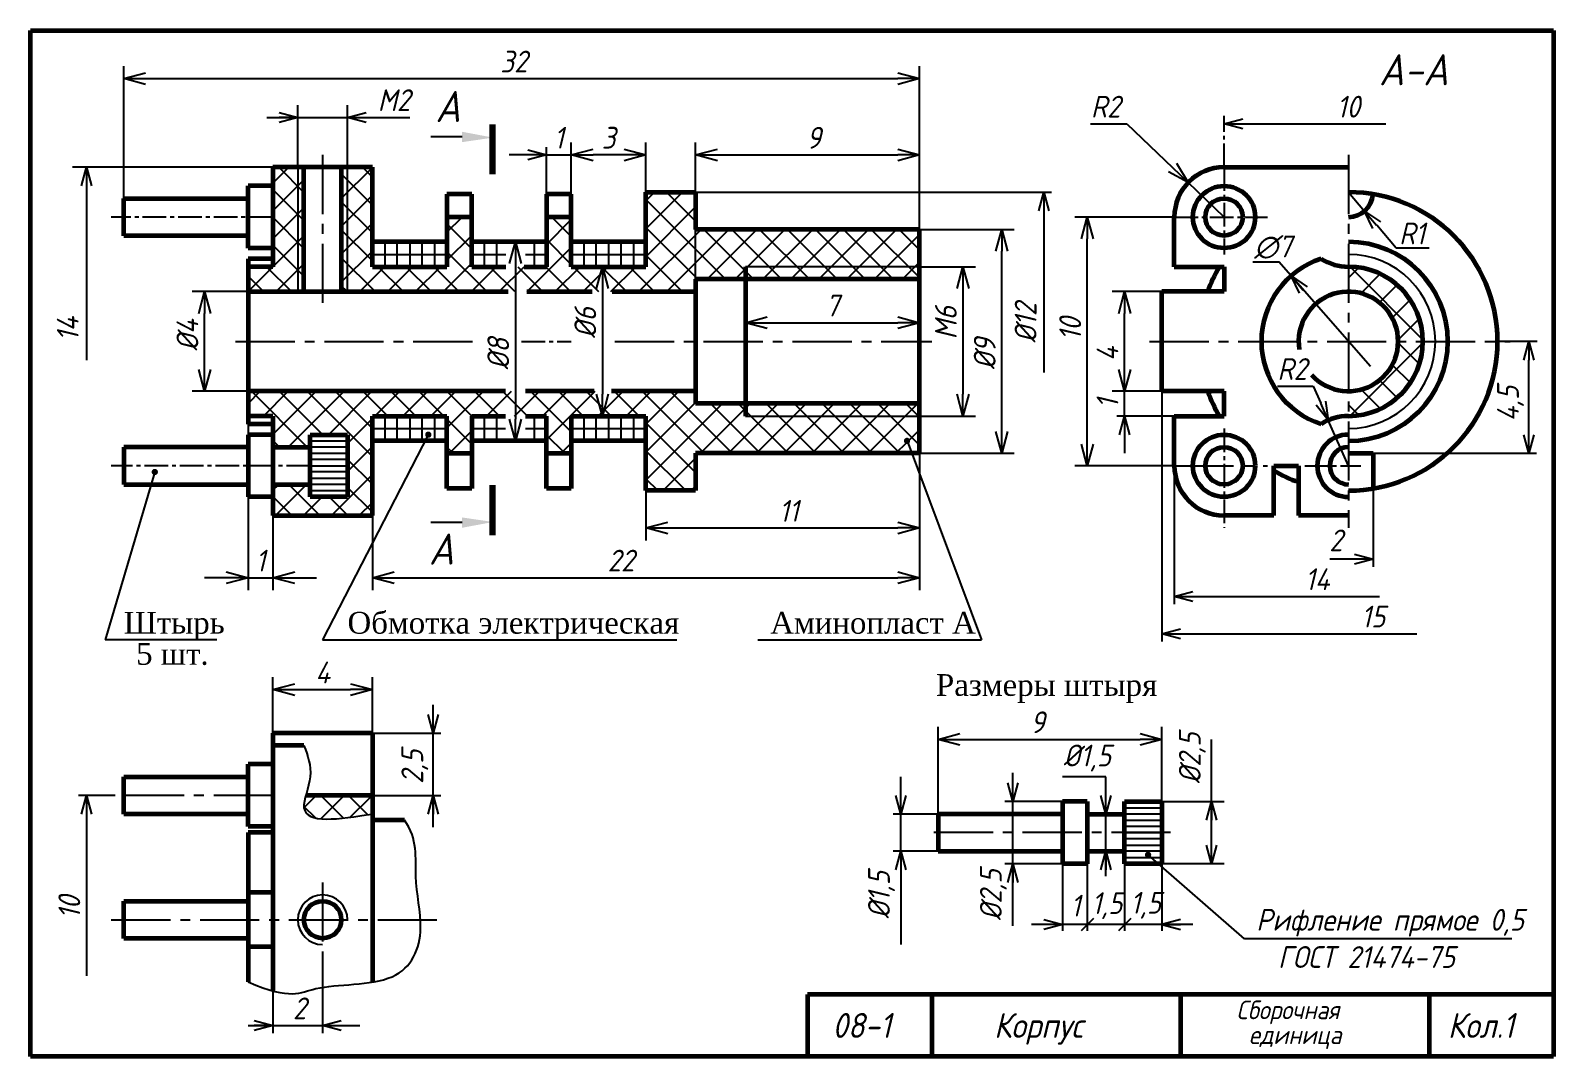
# Model space of a CAD drawing. Header units: millimetres. Extents: x -255 to 513, y 132 to 472.
# Drawn here: x -255 to -10, y 307 to 472 of the extents above; entities that cross this region are included whole.
import ezdxf

# ---------------------------------------------------------------- set-up
doc = ezdxf.new("R2010")
doc.units = ezdxf.units.MM
doc.header["$LTSCALE"] = 0.5
doc.linetypes.add('CENTER2', pattern=[28.575, 19.05, -3.175, 3.175, -3.175])
doc.linetypes.add('осевая2', pattern=[28.575, 19.05, -3.175, 3.175, -3.175])
doc.layers.get('Defpoints').update_dxf_attribs({"color": 5})
doc.styles.get("Standard").update_dxf_attribs({"font": 'isocpeui.ttf', "width": 0.9})
doc.styles.add('стиль1', font='TIMES.TTF')
doc.dimstyles.new('Standart 1', dxfattribs={"dimtxt": 3.5, "dimasz": 3.5, "dimexe": 2, "dimexo": 0, "dimgap": 1, "dimtad": 1, "dimtoh": 1, "dimdec": 0, "dimtxsty": 'Standard', "dimblk": 'OPEN30', "dimcen": 2.5, "dimadec": 0, "dimazin": 0, "dimtfac": 1, "dimtdec": 0, "dimtmove": 0, "dimatfit": 3, "dimldrblk": 'DOTSMALL', "dimfxl": 0, "dimarcsym": 0})
pattern_1 = [(45, (8, -29), (-2.245064, 2.245064), []), (135, (8, -29), (-2.245064, -2.245064), [])]

# ---------------------------------------------------------------- blocks, each defined once
blk = doc.blocks.new('_Open30')
at = {"color": 0, "linetype": 'ByBlock', "lineweight": -2}
for p, q in [((-1, 0.268), (0, 0)), ((0, 0), (-1, -0.268)), ((0, 0), (-1, 0))]:
    blk.add_line(p, q, dxfattribs=at)
blk = doc.blocks.new('*D35')
at = {"color": 0, "lineweight": -2}
for p, q in [((-112, 434), (-103, 434)), ((-105, 430.5), (-105, 413.5)), ((-112, 410), (-103, 410))]:
    blk.add_line(p, q, dxfattribs=at)
at = {"layer": 'Defpoints', "color": 0}
for p in [(-112, 434), (-112, 410), (-105, 410)]:
    blk.add_point(p, dxfattribs=at)
at = {"color": 0, "lineweight": -2, "xscale": 3.5, "yscale": 3.5, "zscale": 3.5}
for p, rotation in [((-105, 434), 90), ((-105, 410), 270)]:
    blk.add_blockref('_Open30', p, dxfattribs=dict(at, rotation=rotation))
at = {"color": 0, "lineweight": -3, "insert": (-107.75, 425), "char_height": 3.5, "attachment_point": 5, "rotation": 90}
blk.add_mtext('M6', dxfattribs=at)
blk = doc.blocks.new('_DotSmall')
at = {"color": 0, "linetype": 'ByBlock', "const_width": 0.5}
blk.add_lwpolyline([(-0.0625, 0, 1), (0.0625, 0, 1)], format="xyb", close=True, dxfattribs=at)
blk = doc.blocks.new('*D36')
at = {"color": 0, "lineweight": -2}
for p, q in [((-112, 440), (-96.75, 440)), ((-98.75, 407.5), (-98.75, 436.5)), ((-112, 404), (-96.75, 404))]:
    blk.add_line(p, q, dxfattribs=at)
at = {"layer": 'Defpoints', "color": 0}
for p in [(-112, 440), (-98.75, 440), (-112, 404)]:
    blk.add_point(p, dxfattribs=at)
at = {"color": 0, "lineweight": -2, "xscale": 3.5, "yscale": 3.5, "zscale": 3.5}
for p, rotation in [((-98.75, 440), 90), ((-98.75, 404), 270)]:
    blk.add_blockref('_Open30', p, dxfattribs=dict(at, rotation=rotation))
at = {"color": 0, "lineweight": -3, "insert": (-101.5, 420), "char_height": 3.5, "attachment_point": 5, "rotation": 90}
blk.add_mtext('%%c9', dxfattribs=at)
blk = doc.blocks.new('*D37')
at = {"color": 0, "lineweight": -2}
for p, q in [((-140, 412), (-140, 427)), ((-112, 412), (-112, 427)), ((-136.5, 425), (-115.5, 425))]:
    blk.add_line(p, q, dxfattribs=at)
at = {"layer": 'Defpoints', "color": 0}
for p in [(-112, 425), (-140, 412), (-112, 412)]:
    blk.add_point(p, dxfattribs=at)
at = {"color": 0, "lineweight": -2, "xscale": 3.5, "yscale": 3.5, "zscale": 3.5, "rotation": 180}
blk.add_blockref('_Open30', (-140, 425), dxfattribs=at)
at = {"color": 0, "lineweight": -2, "xscale": 3.5, "yscale": 3.5, "zscale": 3.5}
blk.add_blockref('_Open30', (-112, 425), dxfattribs=at)
at = {"color": 0, "lineweight": -3, "insert": (-126, 427.77), "char_height": 3.5, "attachment_point": 5}
blk.add_mtext('7', dxfattribs=at)
blk = doc.blocks.new('*D38')
at = {"color": 0, "lineweight": -2}
for p, q in [((-148, 432), (-148, 454)), ((-112, 432), (-112, 454)), ((-144.5, 452), (-115.5, 452))]:
    blk.add_line(p, q, dxfattribs=at)
at = {"layer": 'Defpoints', "color": 0}
for p in [(-112, 452), (-148, 432), (-112, 432)]:
    blk.add_point(p, dxfattribs=at)
at = {"color": 0, "lineweight": -2, "xscale": 3.5, "yscale": 3.5, "zscale": 3.5, "rotation": 180}
blk.add_blockref('_Open30', (-148, 452), dxfattribs=at)
at = {"color": 0, "lineweight": -2, "xscale": 3.5, "yscale": 3.5, "zscale": 3.5}
blk.add_blockref('_Open30', (-112, 452), dxfattribs=at)
at = {"color": 0, "lineweight": -3, "insert": (-129, 454.75), "char_height": 3.5, "attachment_point": 5}
blk.add_mtext('9', dxfattribs=at)
blk = doc.blocks.new('*D39')
at = {"color": 0, "lineweight": -2}
for p, q in [((-163, 434), (-161, 434)), ((-163, 430.5), (-163, 413.5)), ((-163, 410), (-161, 410))]:
    blk.add_line(p, q, dxfattribs=at)
at = {"layer": 'Defpoints', "color": 0}
for p in [(-163, 434), (-163, 410), (-163, 410)]:
    blk.add_point(p, dxfattribs=at)
at = {"color": 0, "lineweight": -2, "xscale": 3.5, "yscale": 3.5, "zscale": 3.5}
for p, rotation in [((-163, 434), 90), ((-163, 410), 270)]:
    blk.add_blockref('_Open30', p, dxfattribs=dict(at, rotation=rotation))
at = {"color": 0, "lineweight": -3, "insert": (-165.75, 425), "char_height": 3.5, "attachment_point": 5, "rotation": 90}
blk.add_mtext('%%c6', dxfattribs=at)
blk = doc.blocks.new('*D40')
at = {"color": 0, "lineweight": -2}
for p, q in [((-177, 438), (-175, 438)), ((-177, 434.5), (-177, 409.5)), ((-177, 406), (-175, 406))]:
    blk.add_line(p, q, dxfattribs=at)
at = {"layer": 'Defpoints', "color": 0}
for p in [(-177, 438), (-177, 406), (-177, 406)]:
    blk.add_point(p, dxfattribs=at)
at = {"color": 0, "lineweight": -2, "xscale": 3.5, "yscale": 3.5, "zscale": 3.5}
for p, rotation in [((-177, 438), 90), ((-177, 406), 270)]:
    blk.add_blockref('_Open30', p, dxfattribs=dict(at, rotation=rotation))
at = {"color": 0, "lineweight": -3, "insert": (-179.75, 420), "char_height": 3.5, "attachment_point": 5, "rotation": 90}
blk.add_mtext('%%c8', dxfattribs=at)
blk = doc.blocks.new('*D41')
at = {"color": 0, "lineweight": -2}
for p, q in [((-220, 430), (-229, 430)), ((-227, 417.5), (-227, 426.5)), ((-220, 414), (-229, 414))]:
    blk.add_line(p, q, dxfattribs=at)
at = {"layer": 'Defpoints', "color": 0}
for p in [(-227, 430), (-220, 430), (-220, 414)]:
    blk.add_point(p, dxfattribs=at)
at = {"color": 0, "lineweight": -2, "xscale": 3.5, "yscale": 3.5, "zscale": 3.5}
for p, rotation in [((-227, 430), 90), ((-227, 414), 270)]:
    blk.add_blockref('_Open30', p, dxfattribs=dict(at, rotation=rotation))
at = {"color": 0, "lineweight": -3, "insert": (-229.75, 423), "char_height": 3.5, "attachment_point": 5, "rotation": 90}
blk.add_mtext('%%c4', dxfattribs=at)
blk = doc.blocks.new('*D42')
at = {"color": 0, "lineweight": -2}
for p, q in [((-71, 442), (-87, 442)), ((-85, 405.5), (-85, 438.5)), ((-71, 402), (-87, 402))]:
    blk.add_line(p, q, dxfattribs=at)
at = {"layer": 'Defpoints', "color": 0}
for p in [(-85, 442), (-71, 442), (-71, 402)]:
    blk.add_point(p, dxfattribs=at)
at = {"color": 0, "lineweight": -2, "xscale": 3.5, "yscale": 3.5, "zscale": 3.5}
for p, rotation in [((-85, 442), 90), ((-85, 402), 270)]:
    blk.add_blockref('_Open30', p, dxfattribs=dict(at, rotation=rotation))
at = {"color": 0, "lineweight": -3, "insert": (-87.75, 424), "char_height": 3.5, "attachment_point": 5, "rotation": 90}
blk.add_mtext('10', dxfattribs=at)
blk = doc.blocks.new('*D43')
at = {"color": 0, "lineweight": -2}
for p, q in [((-73, 430), (-81, 430)), ((-79, 417.5), (-79, 426.5)), ((-73, 414), (-81, 414))]:
    blk.add_line(p, q, dxfattribs=at)
at = {"layer": 'Defpoints', "color": 0}
for p in [(-79, 430), (-73, 430), (-73, 414)]:
    blk.add_point(p, dxfattribs=at)
at = {"color": 0, "lineweight": -2, "xscale": 3.5, "yscale": 3.5, "zscale": 3.5}
for p, rotation in [((-79, 430), 90), ((-79, 414), 270)]:
    blk.add_blockref('_Open30', p, dxfattribs=dict(at, rotation=rotation))
at = {"color": 0, "lineweight": -3, "insert": (-81.75, 420), "char_height": 3.5, "attachment_point": 5, "rotation": 90}
blk.add_mtext('4', dxfattribs=at)
blk = doc.blocks.new('*D44')
at = {"color": 0, "lineweight": -2}
for p, q in [((-240, 445), (-240, 466.25)), ((-112, 453.25), (-112, 466.25)), ((-236.5, 464.25), (-115.5, 464.25))]:
    blk.add_line(p, q, dxfattribs=at)
at = {"layer": 'Defpoints', "color": 0}
for p in [(-112, 464.25), (-112, 453.25), (-240, 445)]:
    blk.add_point(p, dxfattribs=at)
at = {"color": 0, "lineweight": -2, "xscale": 3.5, "yscale": 3.5, "zscale": 3.5, "rotation": 180}
blk.add_blockref('_Open30', (-240, 464.25), dxfattribs=at)
at = {"color": 0, "lineweight": -2, "xscale": 3.5, "yscale": 3.5, "zscale": 3.5}
blk.add_blockref('_Open30', (-112, 464.25), dxfattribs=at)
at = {"color": 0, "lineweight": -3, "insert": (-177.24, 467), "char_height": 3.5, "attachment_point": 5}
blk.add_mtext('32', dxfattribs=at)
blk = doc.blocks.new('*D45')
at = {"color": 0, "lineweight": -2}
for p, q in [((-168, 445.67), (-168, 454)), ((-156, 446), (-156, 454)), ((-159.5, 452), (-164.5, 452))]:
    blk.add_line(p, q, dxfattribs=at)
at = {"layer": 'Defpoints', "color": 0}
for p in [(-168, 452), (-156, 446), (-168, 445.67)]:
    blk.add_point(p, dxfattribs=at)
at = {"color": 0, "lineweight": -2, "xscale": 3.5, "yscale": 3.5, "zscale": 3.5, "rotation": 180}
blk.add_blockref('_Open30', (-168, 452), dxfattribs=at)
at = {"color": 0, "lineweight": -2, "xscale": 3.5, "yscale": 3.5, "zscale": 3.5}
blk.add_blockref('_Open30', (-156, 452), dxfattribs=at)
at = {"color": 0, "lineweight": -3, "insert": (-162, 454.75), "char_height": 3.5, "attachment_point": 5}
blk.add_mtext('3', dxfattribs=at)
blk = doc.blocks.new('*D46')
at = {"color": 0, "lineweight": -2}
for p, q in [((-84.46, 457), (-78.62, 457)), ((-78.62, 457), (-71.29, 449.97)), ((-63, 442), (-68.77, 447.54))]:
    blk.add_line(p, q, dxfattribs=at)
at = {"layer": 'Defpoints', "color": 0}
for p in [(-68.77, 447.54), (-63, 442)]:
    blk.add_point(p, dxfattribs=at)
at = {"color": 0, "lineweight": -2, "xscale": 3.5, "yscale": 3.5, "zscale": 3.5, "rotation": 316.1544431394481}
blk.add_blockref('_Open30', (-68.77, 447.54), dxfattribs=at)
at = {"color": 0, "lineweight": -3, "insert": (-82.04, 459.75), "char_height": 3.5, "attachment_point": 5}
blk.add_mtext('R2', dxfattribs=at)
blk = doc.blocks.new('*D47')
at = {"color": 0, "lineweight": -2}
for p, q in [((-216, 359), (-216, 368)), ((-200, 359), (-200, 368)), ((-212.5, 366), (-203.5, 366))]:
    blk.add_line(p, q, dxfattribs=at)
at = {"layer": 'Defpoints', "color": 0}
for p in [(-200, 366), (-216, 359), (-200, 359)]:
    blk.add_point(p, dxfattribs=at)
at = {"color": 0, "lineweight": -2, "xscale": 3.5, "yscale": 3.5, "zscale": 3.5, "rotation": 180}
blk.add_blockref('_Open30', (-216, 366), dxfattribs=at)
at = {"color": 0, "lineweight": -2, "xscale": 3.5, "yscale": 3.5, "zscale": 3.5}
blk.add_blockref('_Open30', (-200, 366), dxfattribs=at)
at = {"color": 0, "lineweight": -3, "insert": (-208, 368.75), "char_height": 3.5, "attachment_point": 5}
blk.add_mtext('4', dxfattribs=at)
blk = doc.blocks.new('*D48')
at = {"color": 0, "lineweight": -2}
for p, q in [((-112, 404), (-112, 390)), ((-156, 398), (-156, 390)), ((-152.5, 392), (-115.5, 392))]:
    blk.add_line(p, q, dxfattribs=at)
at = {"layer": 'Defpoints', "color": 0}
for p in [(-112, 404), (-156, 398), (-112, 392)]:
    blk.add_point(p, dxfattribs=at)
at = {"color": 0, "lineweight": -2, "xscale": 3.5, "yscale": 3.5, "zscale": 3.5, "rotation": 180}
blk.add_blockref('_Open30', (-156, 392), dxfattribs=at)
at = {"color": 0, "lineweight": -2, "xscale": 3.5, "yscale": 3.5, "zscale": 3.5}
blk.add_blockref('_Open30', (-112, 392), dxfattribs=at)
at = {"color": 0, "lineweight": -3, "insert": (-133, 394.75), "char_height": 3.5, "attachment_point": 5}
blk.add_mtext('11', dxfattribs=at)
blk = doc.blocks.new('*D49')
at = {"color": 0, "lineweight": -2}
for p, q in [((-200, 394), (-200, 382)), ((-112, 394), (-112, 382)), ((-196.5, 384), (-115.5, 384))]:
    blk.add_line(p, q, dxfattribs=at)
at = {"layer": 'Defpoints', "color": 0}
for p in [(-200, 394), (-112, 394), (-112, 384)]:
    blk.add_point(p, dxfattribs=at)
at = {"color": 0, "lineweight": -2, "xscale": 3.5, "yscale": 3.5, "zscale": 3.5, "rotation": 180}
blk.add_blockref('_Open30', (-200, 384), dxfattribs=at)
at = {"color": 0, "lineweight": -2, "xscale": 3.5, "yscale": 3.5, "zscale": 3.5}
blk.add_blockref('_Open30', (-112, 384), dxfattribs=at)
at = {"color": 0, "lineweight": -3, "insert": (-160, 386.75), "char_height": 3.5, "attachment_point": 5}
blk.add_mtext('22', dxfattribs=at)
blk = doc.blocks.new('*D50')
at = {"color": 0, "lineweight": -2}
for p, q in [((-109, 346), (-109, 360)), ((-105.5, 358), (-76.5, 358)), ((-73, 348), (-73, 360))]:
    blk.add_line(p, q, dxfattribs=at)
at = {"layer": 'Defpoints', "color": 0}
for p in [(-73, 358), (-73, 348), (-109, 346)]:
    blk.add_point(p, dxfattribs=at)
at = {"color": 0, "lineweight": -2, "xscale": 3.5, "yscale": 3.5, "zscale": 3.5, "rotation": 180}
blk.add_blockref('_Open30', (-109, 358), dxfattribs=at)
at = {"color": 0, "lineweight": -2, "xscale": 3.5, "yscale": 3.5, "zscale": 3.5}
blk.add_blockref('_Open30', (-73, 358), dxfattribs=at)
at = {"color": 0, "lineweight": -3, "insert": (-93, 360.75), "char_height": 3.5, "attachment_point": 5}
blk.add_mtext('9', dxfattribs=at)
blk = doc.blocks.new('*D51')
at = {"color": 0, "lineweight": -2}
for p, q in [((-220, 409), (-220, 382)), ((-216, 394), (-216, 382)), ((-223.5, 384), (-227, 384)), ((-220, 384), (-216, 384)), ((-212.5, 384), (-209, 384))]:
    blk.add_line(p, q, dxfattribs=at)
at = {"layer": 'Defpoints', "color": 0}
for p in [(-220, 409), (-216, 394), (-216, 384)]:
    blk.add_point(p, dxfattribs=at)
at = {"color": 0, "lineweight": -2, "xscale": 3.5, "yscale": 3.5, "zscale": 3.5}
blk.add_blockref('_Open30', (-220, 384), dxfattribs=at)
at = {"color": 0, "lineweight": -2, "xscale": 3.5, "yscale": 3.5, "zscale": 3.5, "rotation": 180}
blk.add_blockref('_Open30', (-216, 384), dxfattribs=at)
at = {"color": 0, "lineweight": -3, "insert": (-218, 386.75), "char_height": 3.5, "attachment_point": 5}
blk.add_mtext('1', dxfattribs=at)

msp = doc.modelspace()

# ---------------------------------------------------------------- hatches: boundary and pattern name
at = {"lineweight": -3}
h = msp.add_hatch(dxfattribs=at)
h.set_pattern_fill('ANSI37', color=256, style=0)
h.set_pattern_definition(pattern_1)
h.paths.add_polyline_path([(-211, 450), (-212, 450), (-212, 430), (-211, 430)])
h.paths.add_polyline_path([(-212, 450), (-215.84, 450), (-216, 449.84), (-216, 434), (-220, 434), (-220, 430), (-212, 430)])
h = msp.add_hatch(dxfattribs=at)
h.set_pattern_fill('ANSI37', color=256, style=0)
h.set_pattern_definition(pattern_1)
h.paths.add_polyline_path([(-112, 434), (-140, 434), (-140, 432), (-112, 432)], flags=17)
h.paths.add_polyline_path([(-112, 440), (-148, 440), (-148, 446), (-156, 446), (-156, 434), (-168, 434), (-168, 442), (-172, 442), (-172, 434), (-175.57, 434), (-178.51, 434), (-184, 434), (-184, 442), (-187.92, 442), (-188, 441.92), (-188, 434), (-200, 434), (-200, 450), (-204, 450), (-204, 430), (-178.17, 430), (-175.17, 430), (-164.63, 430), (-161.43, 430), (-148, 430), (-148, 432), (-140, 432), (-140, 434), (-112, 434)])
h.paths.add_polyline_path([(-204, 450), (-205, 450), (-205, 430), (-204, 430)])
h = msp.add_hatch(dxfattribs=at)
h.set_pattern_fill('ANSI37', color=256, style=0)
h.set_pattern_definition([(45, (-253, 312), (-2.245064, 2.245064), []), (135, (-253, 312), (-2.245064, -2.245064), [])])
h.paths.add_polyline_path([(-43, 434), (-43, 430, -0.414214), (-35, 422), (-31, 422, 0.414214)])
h.paths.add_polyline_path([(-31, 422), (-35, 422, -0.414214), (-43, 414), (-43, 410, 0.414214)])
h = msp.add_hatch(dxfattribs=at)
h.set_pattern_fill('ANSI37', color=256, style=0)
h.set_pattern_definition(pattern_1)
h.paths.add_polyline_path([(-112, 410), (-140, 410), (-140, 412), (-148, 412), (-148, 414), (-161.56, 414), (-164.3, 414), (-175.37, 414), (-178.57, 414), (-220, 414), (-220, 410), (-216, 410), (-216, 405), (-210, 405), (-210, 407), (-204, 407), (-204, 397), (-210, 397), (-210, 399), (-216, 399), (-216, 394.17), (-215.83, 394), (-200, 394), (-200, 410), (-188, 410), (-188, 404), (-184, 404), (-184, 410), (-178.57, 410), (-175.37, 410), (-172, 410), (-172, 404), (-168, 404), (-168, 410), (-156, 410), (-156, 398), (-148, 398), (-148, 404), (-113.25, 404), (-113.91, 405.77, -0.523655), (-114.25, 406, -1), (-113.75, 406, -0.312633), (-113.91, 405.77), (-113.25, 404), (-112, 404)])
h.paths.add_polyline_path([(-112, 412), (-140, 412), (-140, 410), (-112, 410)], flags=17)
h = msp.add_hatch(dxfattribs=at)
h.set_pattern_fill('ANSI37', color=256, style=0)
h.set_pattern_definition([(45, (-285, 282), (-2.24506, 2.24506), []), (135, (-285, 282), (-2.24506, -2.24506), [])])
edge = h.paths.add_edge_path()
edge.add_spline(control_points=[(-210.7, 349), (-210.9, 348.24), (-211.81, 344.16), (-205.36, 345.17), (-200, 346)], knot_values=[7.933958, 7.933958, 7.933958, 7.933958, 10.198039, 21.2434, 21.2434, 21.2434, 21.2434], degree=3, periodic=0)
edge.add_line((-200, 346), (-200, 349))
edge.add_line((-200, 349), (-210.7, 349))

# ---------------------------------------------------------------- linework, layer by layer
at = {"lineweight": 60}
for p, q in [((-255, 307), (-255, 472)), ((-255, 472), (-10, 472)), ((-10, 472), (-10, 307)), ((-200, 450), (-216, 450)), ((-216, 450), (-216, 434)), ((-211, 430), (-211, 450)), ((-205, 450), (-205, 430)), ((-200, 434), (-200, 450)), ((-63, 450), (-43, 450)), ((-220, 437), (-220, 447)), ((-216, 447), (-220, 447)), ((-156, 434), (-156, 446)), ((-156, 446), (-148, 446)), ((-148, 446), (-148, 440)), ((-240, 439), (-240, 445)), ((-240, 445), (-220, 445)), ((-188, 445.67), (-188, 434)), ((-184, 445.67), (-188, 445.67)), ((-184, 434), (-184, 445.67)), ((-172, 445.67), (-172, 434)), ((-168, 445.67), (-172, 445.67)), ((-168, 434), (-168, 445.67)), ((-184, 442), (-188, 442)), ((-168, 442), (-172, 442)), ((-71, 434), (-71, 442)), ((-220, 439), (-240, 439)), ((-112, 440), (-148, 440)), ((-112, 404), (-112, 440)), ((-216, 437), (-220, 437)), ((-188, 438), (-200, 438)), ((-172, 438), (-184, 438)), ((-156, 438), (-168, 438)), ((-220, 435.3), (-220, 408.7)), ((-216, 435.3), (-220, 435.3)), ((-216, 434), (-220, 434)), ((-200, 434), (-188, 434)), ((-184, 434), (-178.51, 434)), ((-175.57, 434), (-172, 434)), ((-168, 434), (-156, 434)), ((-140, 434), (-140, 410)), ((-71, 434), (-63, 434)), ((-63, 434), (-63, 430)), ((-112, 432), (-148, 432)), ((-148, 432), (-148, 412)), ((-220, 430), (-178.17, 430)), ((-175.17, 430), (-164.63, 430)), ((-161.43, 430), (-148, 430)), ((-63, 430), (-73, 430)), ((-73, 414), (-73, 430)), ((-178.57, 414), (-220, 414)), ((-164.3, 414), (-175.37, 414)), ((-148, 414), (-161.56, 414)), ((-112, 412), (-148, 412)), ((-63, 414), (-73, 414)), ((-63, 410), (-63, 414)), ((-216, 410), (-220, 410)), ((-216, 410), (-216, 394)), ((-200, 394), (-200, 410)), ((-200, 410), (-188, 410)), ((-188, 398.34), (-188, 410)), ((-184, 410), (-184, 398.34)), ((-184, 410), (-178.57, 410)), ((-175.37, 410), (-172, 410)), ((-172, 398.34), (-172, 410)), ((-168, 410), (-168, 398.34)), ((-168, 410), (-156, 410)), ((-156, 398), (-156, 410)), ((-71, 402), (-71, 410)), ((-71, 410), (-63, 410)), ((-216, 408.7), (-220, 408.7)), ((-216, 407), (-220, 407)), ((-220, 407), (-220, 397)), ((-210, 397), (-210, 407)), ((-210, 407), (-204, 407)), ((-204, 407), (-204, 397)), ((-220, 405), (-240, 405)), ((-240, 405), (-240, 399)), ((-216, 405), (-210, 405)), ((-188, 406), (-200, 406)), ((-172, 406), (-184, 406)), ((-156, 406), (-168, 406)), ((-188, 404), (-184, 404)), ((-172, 404), (-168, 404)), ((-112, 404), (-148, 404)), ((-148, 404), (-148, 398)), ((-55, 394), (-55, 402)), ((-55, 402), (-51, 402)), ((-51, 402), (-51, 394)), ((-43, 404), (-39, 404)), ((-39, 404), (-39, 398.34)), ((-240, 399), (-220, 399)), ((-216, 397), (-220, 397)), ((-216, 399), (-210, 399)), ((-204, 397), (-210, 397)), ((-184, 398.34), (-188, 398.34)), ((-168, 398.34), (-172, 398.34)), ((-148, 398), (-156, 398)), ((-216, 394), (-200, 394)), ((-55, 394), (-63, 394)), ((-43, 394), (-51, 394)), ((-216, 359), (-216, 317.56)), ((-200, 359), (-216, 359)), ((-200, 359), (-200, 318.97)), ((-211, 357), (-216, 357)), ((-216, 354), (-220, 354)), ((-220, 344), (-220, 354)), ((-240, 346), (-240, 352)), ((-240, 352), (-220, 352)), ((-200, 349), (-210.7, 349)), ((-89, 348), (-89, 338)), ((-85, 348), (-89, 348)), ((-85, 348), (-85, 338)), ((-79, 338), (-79, 348)), ((-79, 348), (-73, 348)), ((-73, 348), (-73, 338)), ((-220, 346), (-240, 346)), ((-109, 346), (-109, 340)), ((-95, 346), (-109, 346)), ((-89, 346), (-95, 346)), ((-85, 346), (-79, 346)), ((-216, 344), (-220, 344)), ((-220, 343), (-220, 319)), ((-216, 343), (-220, 343)), ((-194.81, 345), (-200, 345)), ((-109, 340), (-95, 340)), ((-95, 340), (-89, 340)), ((-85, 340), (-79, 340)), ((-85, 338), (-89, 338)), ((-73, 338), (-79, 338)), ((-216, 333.37), (-220, 333.37)), ((-240, 326), (-240, 332)), ((-240, 332), (-220, 332)), ((-220, 326), (-240, 326)), ((-216, 324.63), (-220, 324.63)), ((-10, 317), (-130, 317)), ((-130, 317), (-130, 307)), ((-110, 317), (-110, 307)), ((-70, 317), (-70, 307)), ((-30, 317), (-30, 307)), ((-10, 307), (-255, 307))]:
    msp.add_line(p, q, dxfattribs=at)
at = {"lineweight": -3}
for p, q in [((-212, 450), (-212, 460)), ((-204, 450), (-204, 460)), ((-217, 458), (-194, 458)), ((-60, 457), (-37, 457)), ((-172, 445.67), (-172, 453.25)), ((-168, 445.67), (-168, 453.25)), ((-175, 452), (-178, 452)), ((-172, 452), (-168, 452)), ((-216, 450), (-248.25, 450)), ((-212, 450), (-212, 430)), ((-204, 430), (-204, 450)), ((-246, 447), (-246, 419)), ((-148, 446), (-90.75, 446)), ((-43, 446), (-40.4, 442.96)), ((-92, 443), (-92, 417)), ((-35.3, 437), (-38.45, 440.68)), ((-198, 438), (-198, 434)), ((-196, 434), (-196, 438)), ((-194, 438), (-194, 434)), ((-192, 434), (-192, 438)), ((-190, 438), (-190, 434)), ((-182, 438), (-182, 434)), ((-180, 434), (-180, 438)), ((-174, 438), (-174, 434)), ((-166, 438), (-166, 434)), ((-164, 434), (-164, 438)), ((-162, 438), (-162, 434)), ((-160, 434), (-160, 438)), ((-158, 438), (-158, 434)), ((-30.03, 437), (-35.3, 437)), ((-200, 436), (-188, 436)), ((-184, 436), (-178.51, 436)), ((-175.37, 436), (-172, 436)), ((-168, 436), (-156, 436)), ((-112, 434), (-140, 434)), ((-58.35, 434.78), (-54.21, 434.78)), ((-39.47, 417.97), (-54.21, 434.78)), ((-12.63, 422), (-19, 422)), ((-14, 407), (-14, 419)), ((-54.42, 414.81), (-48.66, 414.81)), ((-48.66, 414.81), (-47.45, 412.06)), ((-79, 414), (-80.25, 414)), ((-79, 410), (-79, 414)), ((-73, 414), (-73, 373.75)), ((-198, 410), (-198, 406)), ((-196, 406), (-196, 410)), ((-194, 410), (-194, 406)), ((-192, 406), (-192, 410)), ((-190, 410), (-190, 406)), ((-182, 410), (-182, 406)), ((-180, 406), (-180, 410)), ((-174, 410), (-174, 406)), ((-166, 410), (-166, 406)), ((-164, 406), (-164, 410)), ((-162, 410), (-162, 406)), ((-160, 406), (-160, 410)), ((-158, 410), (-158, 406)), ((-140, 410), (-112, 410)), ((-71, 410), (-80.25, 410)), ((-43, 402), (-46.23, 409.32)), ((-191, 407), (-208, 374)), ((-200, 408), (-188, 408)), ((-184, 408), (-178.57, 408)), ((-175.37, 408), (-172, 408)), ((-168, 408), (-156, 408)), ((-79, 407), (-79, 404)), ((-210, 406), (-204, 406)), ((-204, 405), (-210, 405)), ((-114, 406), (-102, 374)), ((-210, 404), (-204, 404)), ((-204, 403), (-210, 403)), ((-210, 402), (-204, 402)), ((-71, 402), (-71, 379.75)), ((-39, 404), (-12.75, 404)), ((-235, 401), (-243, 374)), ((-204, 401), (-210, 401)), ((-210, 400), (-204, 400)), ((-204, 399), (-210, 399)), ((-210, 398), (-204, 398)), ((-39, 398.34), (-39, 385.75)), ((-39, 387), (-46, 387)), ((-71, 381), (-38, 381)), ((-73, 375), (-32, 375)), ((-225, 374), (-243, 374)), ((-208, 374), (-151, 374)), ((-138, 374), (-102, 374)), ((-190.24, 343.9), (-190.24, 363.56)), ((-200, 359), (-188.99, 359)), ((-65, 341), (-65, 358)), ((-115, 349), (-115, 352)), ((-97, 328), (-97, 352.63)), ((-82.04, 352), (-89, 352)), ((-82, 336), (-82, 352)), ((-242, 349), (-247.25, 349)), ((-200, 349), (-188.99, 349)), ((-89, 348), (-98.25, 348)), ((-73, 348), (-63, 348)), ((-246, 346), (-246, 320)), ((-109, 346), (-116.25, 346)), ((-115, 340), (-115, 346)), ((-79, 347), (-73, 347)), ((-73, 346), (-79, 346)), ((-79, 345), (-73, 345)), ((-73, 344), (-79, 344)), ((-79, 343), (-73, 343)), ((-73, 342), (-79, 342)), ((-79, 341), (-73, 341)), ((-109, 340), (-116.25, 340)), ((-73, 340), (-79, 340)), ((-79, 339), (-73, 339)), ((-59.7, 325.93), (-75.22, 339.44)), ((-115, 337), (-115, 325)), ((-89, 338), (-98.25, 338)), ((-89, 338), (-89, 327.2)), ((-85, 338), (-85, 327.2)), ((-79, 338), (-79, 327.2)), ((-63, 338), (-78, 338)), ((-73, 338), (-73, 327.2)), ((-84, 329.21), (-86, 327.21)), ((-78, 329.21), (-80, 327.21)), ((-68, 328.21), (-94, 328.21)), ((-16.7, 325.93), (-59.7, 325.93)), ((-208, 323), (-208, 310.75)), ((-216, 317.56), (-216, 310.75)), ((-220, 312), (-202, 312))]:
    msp.add_line(p, q, dxfattribs=at)
at = {"linetype": 'CENTER2', "lineweight": -3, "ltscale": 0.4}
for p, q in [((-63, 450), (-63, 458.25)), ((-63, 450), (-63, 436)), ((-216, 442), (-242, 442)), ((-71, 442), (-56, 442)), ((-176, 422), (-168, 422)), ((-63, 408), (-63, 392)), ((-210, 402), (-242, 402)), ((-50, 402), (-41, 402))]:
    msp.add_line(p, q, dxfattribs=at)
at = {"color": 7, "lineweight": 100}
for p, q in [((-180.68, 456.87), (-180.68, 448.87)), ((-180.68, 390.86), (-180.68, 398.87))]:
    msp.add_line(p, q, dxfattribs=at)
at = {"color": 7, "lineweight": -3}
for p, q in [((-185.57, 454.87), (-190.57, 454.87)), ((-185.57, 392.86), (-190.57, 392.86))]:
    msp.add_line(p, q, dxfattribs=at)
at = {"linetype": 'осевая2', "lineweight": -3}
for p, q in [((-208, 452), (-208, 428)), ((-43, 452), (-43, 392)), ((-222, 422), (-183, 422)), ((-161, 422), (-110, 422)), ((-75, 422), (-17, 422)), ((-216, 349), (-242, 349)), ((-71.59, 343), (-111, 343)), ((-208, 335), (-208, 323)), ((-242, 329), (-189, 329))]:
    msp.add_line(p, q, dxfattribs=at)
for p, q in [((-188, 441.92), (-187.92, 442)), ((-204.94, 437), (-205, 437.06)), ((-210, 399), (-210, 398)), ((-215.83, 394), (-216, 394.17)), ((-81, 346), (-83.25, 346)), ((-81, 340), (-83.25, 340))]:
    msp.add_line(p, q)
at = {"linetype": 'CENTER2', "lineweight": -3}
msp.add_line((-71, 402), (-56, 402), dxfattribs=at)
at = {"const_width": 0.5}
for points in [[(-191.25, 407, 1), (-190.75, 407, 1)], [(-114.25, 406, 1), (-113.75, 406, 1)], [(-235.25, 401, 1), (-234.75, 401, 1)], [(-75.47, 339.44, 1), (-74.97, 339.44, 1)]]:
    msp.add_lwpolyline(points, format="xyb", close=True, dxfattribs=at)
at = {"lineweight": 60}
for centre, radius in [((-63, 442), 5), ((-63, 442), 3), ((-63, 402), 5), ((-63, 402), 3), ((-208, 329), 3)]:
    msp.add_circle(centre, radius, dxfattribs=at)
for centre, radius, start, end in [((-63, 442), 8, 90, 180), ((-43, 422), 24, 270, 90), ((-43, 446), 4, 270, 355.2198), ((-43, 422), 16, 270, 90), ((-43, 422), 24, 150, 160.5288), ((-43, 422), 14, 108.1949, 251.8051), ((-43, 442), 8, 236.8771, 270), ((-43, 422), 12, 270, 90), ((-43, 422), 8, 222.296, 189.2787), ((-43, 422), 24, 199.4712, 210), ((-43, 402), 8, 90, 123.1229), ((-43, 402), 5, 90, 270), ((-43, 402), 3, 90, 270), ((-63, 402), 8, 180, 270), ((-43, 422), 24, 240, 250.5288)]:
    msp.add_arc(centre, radius, start, end, dxfattribs=at)
at = {"lineweight": -3}
for centre, radius, start, end in [((-43, 422), 14, 270, 90), ((-208, 329), 4, 0, 270)]:
    msp.add_arc(centre, radius, start, end, dxfattribs=at)
msp.add_spline([(-211, 357), (-210, 352), (-211, 347), (-200, 346)], degree=3, dxfattribs=at)
msp.add_open_spline([(-220, 319), (-213, 316), (-210, 319), (-195, 318), (-191.29, 326.76), (-193.6, 335.94), (-192.63, 341.95), (-194.81, 345)], degree=3, knots=[0, 0, 0, 0, 9.366407, 21.408002, 32.809756, 41.865141, 51.023705, 51.023705, 51.023705, 51.023705])
at = {"color": 7, "lineweight": -3}
for points in [[(-185.59, 454.04), (-185.56, 455.71), (-180.58, 454.77)], [(-185.59, 393.69), (-185.56, 392.03), (-180.58, 392.96)]]:
    msp.add_solid(points, dxfattribs=at)

# ---------------------------------------------------------------- block references
at = {"lineweight": -3, "yscale": 3, "zscale": 3}
for p, xscale in [((-212, 458), 3), ((-172, 452), 3), ((-39, 387), 3), ((-89, 328.21), 3), ((-73, 328.21), -3), ((-216, 312), 3)]:
    msp.add_blockref('_Open30', p, dxfattribs=dict(at, xscale=xscale))
for p, xscale, rotation in [((-204, 458), 3, 180), ((-63, 457), 3, 180), ((-246, 450), 3, 90), ((-92, 446), 3, 90), ((-40.4, 442.96), 2.999999999999954, 130.5059554529484), ((-52.23, 432.52), 3.00000000000001, 131.2675421238685), ((-14, 422), 3, 90), ((-46.23, 409.32), 3.000000000000009, 293.844158263622), ((-79, 410), 3, 90), ((-14, 404), 3, 270), ((-71, 381), 3, 180), ((-73, 375), 3, 180), ((-190.24, 359), 3, 270), ((-97, 348), 3, 270), ((-246, 349), 3, 90), ((-190.24, 349), 3, 90), ((-115, 346), 3, 270), ((-65, 348), 3, 90), ((-65, 338), 3, 270), ((-115, 340), 3, 90), ((-97, 338), 3, 90), ((-208, 312), 3, 180)]:
    msp.add_blockref('_Open30', p, dxfattribs=dict(at, xscale=xscale, rotation=rotation))
at = {"xscale": 3, "yscale": 3, "zscale": 3}
for p, rotation in [((-82, 346), 270), ((-82, 340), 90)]:
    msp.add_blockref('_Open30', p, dxfattribs=dict(at, rotation=rotation))

# ---------------------------------------------------------------- texts
at = {"color": 7, "lineweight": -3, "width": 0.9}
for s, p in [('А-А', (-38.08, 463.18)), ('А', (-189.86, 457.27)), ('А', (-190.92, 386.1))]:
    msp.add_text(s, height=5, dxfattribs=at).set_placement(p)
at = {"lineweight": -3, "style": 'стиль1'}
for s, p in [('Штырь', (-240, 375)), ('Обмотка электрическая', (-204, 375)), ('Аминопласт А', (-136, 375)), ('5 шт.', (-238, 370)), ('Размеры штыря', (-109.34, 365))]:
    msp.add_text(s, height=3.5, dxfattribs=at).set_placement(p)
at = {"lineweight": -3, "width": 0.9}
for s, p in [('Рифление прямое 0,5', (-57.83, 327.24)), ('ГОСТ 21474-75', (-54.32, 321.25))]:
    msp.add_text(s, height=3.5, dxfattribs=at).set_placement(p)
at = {"width": 0.9}
for s, height, p in [('08-1', 4, (-126, 310)), ('Корпус', 4, (-100, 310)), ('Сборочная', 3, (-61, 313)), ('Кол.1', 4, (-27, 310)), ('единица', 3, (-59, 309))]:
    msp.add_text(s, height=height, dxfattribs=at).set_placement(p)
at = {"lineweight": -3, "char_height": 3.5, "attachment_point": 5}
for s, insert in [('M2', (-196.52, 460.79)), ('10', (-43, 459.75)), ('1', (-170, 454.75)), ('R1', (-32.75, 439.36)), ('∅7', (-55.11, 437.15)), ('R2', (-52.04, 417.56)), ('2', (-45, 390)), ('14', (-48, 383.75)), ('15', (-39, 377.75)), ('%%c1,5', (-85, 355)), ('1,5', (-81.82, 331.26)), ('1,5', (-75.59, 331.32)), ('1', (-86.9, 331.26)), ('2', (-211.7, 314.75))]:
    msp.add_mtext(s, dxfattribs=dict(at, insert=insert))
at = {"insert": (-94.92, 425), "char_height": 3.5, "attachment_point": 5, "rotation": 90}
msp.add_mtext('%%c12', dxfattribs=at)
at = {"lineweight": -3, "char_height": 3.5, "attachment_point": 5, "rotation": 90}
for s, insert in [('14', (-249, 424)), ('4,5', (-16.92, 412)), ('1', (-81.75, 412)), ('%%c2,5', (-68.1, 355)), ('2,5', (-193.17, 353.61)), ('%%c1,5', (-118.1, 333)), ('%%c2,5', (-100.1, 333)), ('10', (-248.75, 331))]:
    msp.add_mtext(s, dxfattribs=dict(at, insert=insert))

# ---------------------------------------------------------------- dimensions: what is measured, and where the dimension line sits
at = {"lineweight": -3}
for base, p1, p2, text, picture, middle in [((-112, 464.25), (-240, 445), (-112, 453.25), '32', '*D44', (-177.24, 464.25)), ((-168, 452), (-156, 446), (-168, 445.67), '3', '*D45', (-162, 452)), ((-112, 452), (-148, 432), (-112, 432), '9', '*D38', (-129, 452)), ((-112, 425), (-140, 412), (-112, 412), '7', '*D37', (-126, 425)), ((-216, 384), (-220, 409), (-216, 394), '1', '*D51', (-218, 384)), ((-112, 392), (-156, 398), (-112, 404), '11', '*D48', (-133, 392)), ((-112, 384), (-200, 394), (-112, 394), '22', '*D49', (-160, 384)), ((-200, 366), (-216, 359), (-200, 359), '4', '*D47', (-208, 366)), ((-73, 358), (-109, 346), (-73, 348), '9', '*D50', (-93, 358))]:
    dim = msp.add_linear_dim(base=base, p1=p1, p2=p2, text=text, dimstyle='Standart 1', dxfattribs=at)
    dim.commit()
    dim.dimension.update_dxf_attribs({"geometry": picture, "text_midpoint": middle, "dimtype": 160})
dim = msp.add_radius_dim(center=(-63, 442), mpoint=(-68.77, 447.54), text='R2', dimstyle='Standart 1', dxfattribs=at)
dim.commit()
dim.dimension.update_dxf_attribs({"geometry": '*D46', "text_midpoint": (-82.04, 457), "dimtype": 164})
at = {"lineweight": -3, "ltscale": 0.4}
dim = msp.add_linear_dim(base=(-85, 442), p1=(-71, 402), p2=(-71, 442), angle=90, text='10', dimstyle='Standart 1', dxfattribs=at)
dim.commit()
dim.dimension.update_dxf_attribs({"geometry": '*D42', "text_midpoint": (-85, 424), "dimtype": 160})
at = {"lineweight": -3}
for base, p1, p2, text, picture, middle in [((-98.75, 440), (-112, 404), (-112, 440), '%%c9', '*D36', (-98.75, 420)), ((-177, 406), (-177, 438), (-177, 406), '%%c8', '*D40', (-177, 420)), ((-163, 410), (-163, 434), (-163, 410), '%%c6', '*D39', (-163, 425)), ((-105, 410), (-112, 434), (-112, 410), 'M6', '*D35', (-105, 425)), ((-227, 430), (-220, 414), (-220, 430), '%%c4', '*D41', (-227, 423)), ((-79, 430), (-73, 414), (-73, 430), '4', '*D43', (-79, 420))]:
    dim = msp.add_linear_dim(base=base, p1=p1, p2=p2, angle=90, text=text, dimstyle='Standart 1', dxfattribs=at)
    dim.commit()
    dim.dimension.update_dxf_attribs({"geometry": picture, "text_midpoint": middle, "dimtype": 160})

doc.saveas('drawing.dxf')
